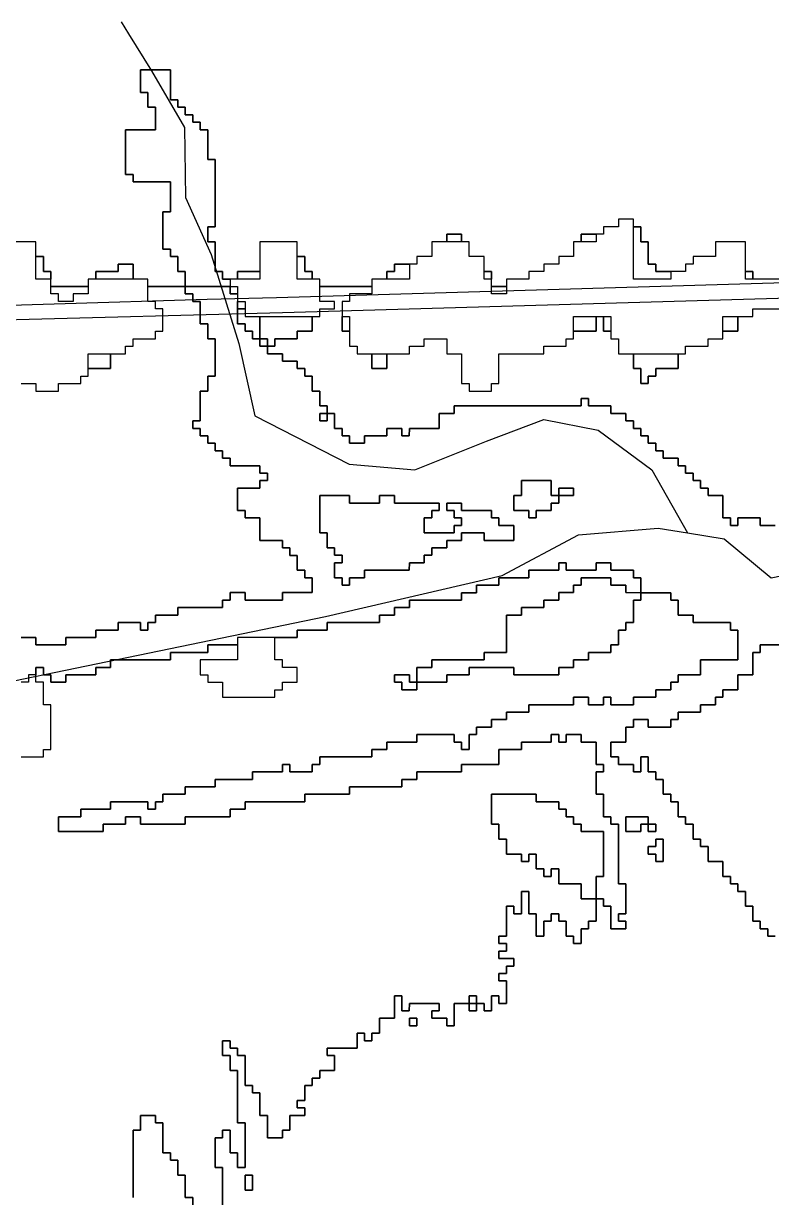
# Model space of a CAD drawing. Header units: metres. Extents: x 553506 to 563855, y 142925 to 150243.
# Drawn here: x 556614.7 to 556815, y 145756 to 146070.4 of the extents above; entities that cross this region are included whole.
import ezdxf

# ---------------------------------------------------------------- set-up
doc = ezdxf.new("R2010")
doc.units = ezdxf.units.M
for name, color, linetype in [('C-FLOOD_ZONE_3', 150, 'Continuous'), ('C-RAILWAYS', 250, 'Continuous'), ('C-WATERWAYS', 5, 'Continuous')]:
    doc.layers.add(name, color=color, linetype=linetype)

msp = doc.modelspace()

# ---------------------------------------------------------------- linework, layer by layer
at = {"layer": 'C-FLOOD_ZONE_3'}
for points in [[(556822, 146002), (556812, 146002), (556810, 146002), (556810, 146004), (556808, 146004), (556808, 146008), (556808, 146012), (556804, 146012), (556800, 146012), (556800, 146008), (556794, 146008), (556794, 146006), (556792, 146006), (556792, 146004), (556788, 146004), (556784, 146004), (556784, 146006), (556782, 146006), (556782, 146012), (556780, 146012), (556780, 146016), (556778, 146016), (556778, 146018), (556774, 146018), (556774, 146016), (556770, 146016), (556770, 146014), (556768, 146014), (556764, 146014), (556764, 146012), (556762, 146012), (556762, 146008), (556758, 146008), (556758, 146006), (556754, 146006), (556754, 146004), (556750, 146004), (556750, 146002), (556748, 146002), (556744, 146002), (556744, 146000), (556740, 146000), (556740, 146002), (556740, 146004), (556738, 146004), (556738, 146008), (556734, 146008), (556734, 146012), (556732, 146012), (556732, 146014), (556728, 146014), (556728, 146012), (556724, 146012), (556724, 146008), (556720, 146008), (556720, 146006), (556718, 146006), (556714, 146006), (556714, 146004), (556712, 146004), (556712, 146002), (556708, 146002), (556708, 146000), (556694, 146000), (556694, 146002), (556692, 146002), (556692, 146004), (556690, 146004), (556690, 146008), (556688, 146008), (556688, 146012), (556684, 146012), (556678, 146012), (556678, 146006), (556678, 146004), (556672, 146004), (556672, 146002), (556670.0006, 146002.0006), (556668.001, 146002.001), (556668.0006, 146004.0006), (556666.001, 146004.001), (556666.001, 146006), (556666.001, 146008), (556666.0006, 146012.0006), (556664.001, 146012.001), (556664.001, 146015.999), (556666.0006, 146015.9994), (556666.001, 146022), (556666.001, 146026), (556666.001, 146032), (556666.0006, 146034.0006), (556664.001, 146034.001), (556664.001, 146036), (556664.0006, 146042.0006), (556662.001, 146042.001), (556662.0006, 146044.0006), (556660.001, 146044.001), (556660.0006, 146046.0006), (556658.001, 146046.001), (556658.0006, 146048.0006), (556656.001, 146048.001), (556656.0006, 146050.0006), (556654.001, 146050.001), (556654.001, 146054), (556654.0006, 146058.0006), (556650, 146058.001), (556648, 146058.001), (556645.9994, 146058.0006), (556645.999, 146056), (556645.999, 146054), (556645.9994, 146051.9994), (556647.999, 146051.999), (556647.999, 146050), (556647.9994, 146047.9994), (556649.999, 146047.999), (556649.999, 146046), (556649.999, 146042.001), (556646, 146042.001), (556644, 146042.001), (556641.9994, 146042.0006), (556641.999, 146040), (556641.999, 146038), (556641.999, 146032), (556641.9994, 146029.9994), (556643.999, 146029.999), (556643.9994, 146027.9994), (556653.999, 146027.999), (556653.999, 146020.001), (556651.9994, 146020.0006), (556651.999, 146018), (556651.999, 146012), (556651.9994, 146009.9994), (556653.999, 146009.999), (556653.9994, 146007.9994), (556655.999, 146007.999), (556655.999, 146006), (556655.9994, 146003.9994), (556657.999, 146003.999), (556657.999, 146002), (556657.999, 146000), (556657.0273, 146000), (556648, 146000), (556648, 146002), (556644, 146002), (556644, 146006), (556640, 146006), (556640, 146004), (556634, 146004), (556634, 146002), (556632, 146002), (556632, 146000), (556622, 146000), (556622, 146002), (556622, 146004), (556620, 146004), (556620, 146008), (556618, 146008), (556618, 146012), (556610, 146012)], [(556614, 145974), (556618, 145974), (556618, 145972), (556620, 145972), (556624, 145972), (556624, 145974), (556630, 145974), (556630, 145976), (556632, 145976), (556632, 145978), (556638, 145978), (556638, 145982), (556642, 145982), (556642, 145984), (556644, 145984), (556644, 145986), (556650, 145986), (556650, 145988), (556652, 145988), (556652, 145994), (556650, 145994), (556650, 145996), (556648, 145996), (556648, 146000), (556652, 146000), (556657.0273, 146000), (556657.999, 146000), (556657.9994, 145997.9994), (556659.999, 145997.999), (556659.9994, 145995.9994), (556661.999, 145995.999), (556661.999, 145992), (556661.9994, 145989.9994), (556663.999, 145989.999), (556663.9994, 145985.9994), (556665.999, 145985.999), (556665.999, 145984), (556665.999, 145982), (556665.999, 145976.001), (556663.9994, 145976.0006), (556663.999, 145974), (556663.999, 145972.001), (556661.9994, 145972.0006), (556661.999, 145968), (556661.999, 145964.001), (556659.9994, 145964.0006), (556659.9994, 145961.9994), (556661.999, 145961.999), (556661.9994, 145959.9994), (556663.999, 145959.999), (556663.9994, 145957.9994), (556665.999, 145957.999), (556665.9994, 145955.9994), (556667.999, 145955.999), (556667.9994, 145953.9994), (556669.999, 145953.999), (556669.9994, 145951.9994), (556672, 145951.999), (556677.999, 145951.999), (556677.9994, 145949.9994), (556679.999, 145949.999), (556679.999, 145948.001), (556677.9994, 145948.0006), (556677.999, 145946.001), (556676, 145946.001), (556674, 145946.001), (556671.9994, 145946.0006), (556671.999, 145944), (556671.9994, 145939.9994), (556673.999, 145939.999), (556673.9994, 145937.9994), (556676, 145937.999), (556677.999, 145937.999), (556677.9994, 145931.9994), (556680, 145931.999), (556683.999, 145931.999), (556683.9994, 145929.9994), (556685.999, 145929.999), (556685.9994, 145927.9994), (556687.999, 145927.999), (556687.999, 145926), (556687.9994, 145923.9994), (556689.999, 145923.999), (556689.9994, 145921.9994), (556691.999, 145921.999), (556691.999, 145918.001), (556683.9994, 145918.0006), (556683.999, 145916.001), (556676, 145916.001), (556674.001, 145916.001), (556674.0006, 145918.0006), (556672, 145918.001), (556669.9994, 145918.0006), (556669.999, 145916.001), (556667.9994, 145916.0006), (556667.999, 145914.001), (556660, 145914.001), (556655.9994, 145914.0006), (556655.999, 145912.001), (556654, 145912.001), (556649.9994, 145912.0006), (556649.999, 145910.001), (556647.9994, 145910.0006), (556647.999, 145908.001), (556646.001, 145908.001), (556646.0006, 145910.0006), (556639.9994, 145910.0006), (556639.999, 145908.001), (556636, 145908.001), (556633.9994, 145908.0006), (556633.999, 145906.001), (556632, 145906.001), (556630, 145906.001), (556628, 145906.001), (556625.9994, 145906.0006), (556625.999, 145904.001), (556624, 145904.001), (556618.001, 145904.001), (556618.0006, 145906.0006), (556613.9994, 145906.0006)], [(556613.9994, 145906.0006), (556618.0006, 145906.0006), (556618.001, 145904.001), (556624, 145904.001), (556625.999, 145904.001), (556625.9994, 145906.0006), (556628, 145906.001), (556630, 145906.001), (556632, 145906.001), (556633.999, 145906.001), (556633.9994, 145908.0006), (556636, 145908.001), (556639.999, 145908.001), (556639.9994, 145910.0006), (556646.0006, 145910.0006), (556646.001, 145908.001), (556647.999, 145908.001), (556647.9994, 145910.0006), (556649.999, 145910.001), (556649.9994, 145912.0006), (556654, 145912.001), (556655.999, 145912.001), (556655.9994, 145914.0006), (556660, 145914.001), (556667.999, 145914.001), (556667.9994, 145916.0006), (556669.999, 145916.001), (556669.9994, 145918.0006), (556672, 145918.001), (556674.0006, 145918.0006), (556674.001, 145916.001), (556676, 145916.001), (556683.999, 145916.001), (556683.9994, 145918.0006), (556691.999, 145918.001), (556691.999, 145921.999), (556689.9994, 145921.9994), (556689.999, 145923.999), (556687.9994, 145923.9994), (556687.999, 145926), (556687.999, 145927.999), (556685.9994, 145927.9994), (556685.999, 145929.999), (556683.9994, 145929.9994), (556683.999, 145931.999), (556680, 145931.999), (556677.9994, 145931.9994), (556677.999, 145937.999), (556676, 145937.999), (556673.9994, 145937.9994), (556673.999, 145939.999), (556671.9994, 145939.9994), (556671.999, 145944), (556671.9994, 145946.0006), (556674, 145946.001), (556676, 145946.001), (556677.999, 145946.001), (556677.9994, 145948.0006), (556679.999, 145948.001), (556679.999, 145949.999), (556677.9994, 145949.9994), (556677.999, 145951.999), (556672, 145951.999), (556669.9994, 145951.9994), (556669.999, 145953.999), (556667.9994, 145953.9994), (556667.999, 145955.999), (556665.9994, 145955.9994), (556665.999, 145957.999), (556663.9994, 145957.9994), (556663.999, 145959.999), (556661.9994, 145959.9994), (556661.999, 145961.999), (556659.9994, 145961.9994), (556659.9994, 145964.0006), (556661.999, 145964.001), (556661.999, 145968), (556661.9994, 145972.0006), (556663.999, 145972.001), (556663.999, 145974), (556663.9994, 145976.0006), (556665.999, 145976.001), (556665.999, 145982), (556665.999, 145984), (556665.999, 145985.999), (556663.9994, 145985.9994), (556663.999, 145989.999), (556661.9994, 145989.9994), (556661.999, 145992), (556661.999, 145995.999), (556659.9994, 145995.9994), (556659.999, 145997.999), (556657.9994, 145997.9994), (556657.999, 146000), (556660, 146000), (556662, 146000), (556666, 146000), (556668, 146000), (556669.9997, 145999.9997), (556670.0003, 145998.0003), (556672, 145997.9995), (556672, 145996), (556672.0005, 145994), (556672.001, 145992), (556672.001, 145990.001), (556674.0006, 145990.0006), (556674.001, 145988.001), (556676.0006, 145988.0006), (556676.001, 145986.001), (556678.0003, 145986.0003), (556678.001, 145984.001), (556680.0003, 145984.0003), (556680.001, 145982.001), (556682, 145982.001), (556684.0006, 145982.0006), (556684.001, 145980.001), (556686, 145980.001), (556688.0006, 145980.0006), (556688.001, 145978.001), (556690.0006, 145978.0006), (556690.001, 145976.001), (556692.0006, 145976.0006), (556692.001, 145974), (556692.001, 145972.001), (556694.0006, 145972.0006), (556694.001, 145968.001), (556696.0006, 145968.0006), (556696, 145966), (556698.0006, 145966.0006), (556698.001, 145962.001), (556700.0006, 145962.0006), (556700.001, 145960.001), (556702.0006, 145960.0006), (556702.001, 145958.001), (556704, 145958.001), (556705.999, 145958.001), (556705.9994, 145960.0006), (556711.999, 145960.001), (556711.9994, 145962.0006), (556716.0006, 145962.0006), (556716.001, 145960.001), (556717.999, 145960.001), (556717.9994, 145962.0006), (556724, 145962.001), (556725.999, 145962.001), (556725.9994, 145966.0006), (556729.999, 145966.001), (556729.9994, 145968.0006), (556738, 145968.001), (556748, 145968.001), (556750, 145968.001), (556756, 145968.001), (556762, 145968.001), (556763.999, 145968.001), (556763.9994, 145970.0006), (556766.0006, 145970.0006), (556766.001, 145968.001), (556768, 145968.001), (556772.0006, 145968.0006), (556772.001, 145966.001), (556774, 145966.001), (556776.0006, 145966.0006), (556776.001, 145964.001), (556778.0006, 145964.0006), (556778.001, 145962.001), (556780.0006, 145962.0006), (556780.001, 145960.001), (556782.0006, 145960.0006), (556782.001, 145958.001), (556784.0006, 145958.0006), (556784.001, 145956.001), (556786.0006, 145956.0006), (556786.001, 145954.001), (556788, 145954.001), (556790.0006, 145954.0006), (556790.001, 145952.001), (556792.0006, 145952.0006), (556792.001, 145950.001), (556794.0006, 145950.0006), (556794.001, 145948.001), (556796.0006, 145948.0006), (556796.001, 145946.001), (556798.0006, 145946.0006), (556798.001, 145944.001), (556800, 145944.001), (556802.0006, 145944.0006), (556802.001, 145940), (556802.001, 145938.001), (556804.0006, 145938.0006), (556804.001, 145936.001), (556805.999, 145936.001), (556805.9994, 145938.0006), (556812.0006, 145938.0006), (556812.001, 145936.001), (556814, 145936.001), (556816, 145936.001)], [(556816, 145936.001), (556814, 145936.001), (556812.001, 145936.001), (556812.0006, 145938.0006), (556805.9994, 145938.0006), (556805.999, 145936.001), (556804.001, 145936.001), (556804.0006, 145938.0006), (556802.001, 145938.001), (556802.001, 145940), (556802.0006, 145944.0006), (556800, 145944.001), (556798.001, 145944.001), (556798.0006, 145946.0006), (556796.001, 145946.001), (556796.0006, 145948.0006), (556794.001, 145948.001), (556794.0006, 145950.0006), (556792.001, 145950.001), (556792.0006, 145952.0006), (556790.001, 145952.001), (556790.0006, 145954.0006), (556788, 145954.001), (556786.001, 145954.001), (556786.0006, 145956.0006), (556784.001, 145956.001), (556784.0006, 145958.0006), (556782.001, 145958.001), (556782.0006, 145960.0006), (556780.001, 145960.001), (556780.0006, 145962.0006), (556778.001, 145962.001), (556778.0006, 145964.0006), (556776.001, 145964.001), (556776.0006, 145966.0006), (556774, 145966.001), (556772.001, 145966.001), (556772.0006, 145968.0006), (556768, 145968.001), (556766.001, 145968.001), (556766.0006, 145970.0006), (556763.9994, 145970.0006), (556763.999, 145968.001), (556762, 145968.001), (556756, 145968.001), (556750, 145968.001), (556748, 145968.001), (556738, 145968.001), (556729.9994, 145968.0006), (556729.999, 145966.001), (556725.9994, 145966.0006), (556725.999, 145962.001), (556724, 145962.001), (556717.9994, 145962.0006), (556717.999, 145960.001), (556716.001, 145960.001), (556716.0006, 145962.0006), (556711.9994, 145962.0006), (556711.999, 145960.001), (556705.9994, 145960.0006), (556705.999, 145958.001), (556704, 145958.001), (556702.001, 145958.001), (556702.0006, 145960.0006), (556700.001, 145960.001), (556700.0006, 145962.0006), (556698.001, 145962.001), (556698.0006, 145966.0006), (556696, 145966), (556696.0006, 145968.0006), (556694.001, 145968.001), (556694.0006, 145972.0006), (556692.001, 145972.001), (556692.001, 145974), (556692.0006, 145976.0006), (556690.001, 145976.001), (556690.0006, 145978.0006), (556688.001, 145978.001), (556688.0006, 145980.0006), (556686, 145980.001), (556684.001, 145980.001), (556684.0006, 145982.0006), (556682, 145982.001), (556680.001, 145982.001), (556680.0005, 145984.0005), (556682, 145984), (556682, 145986), (556688, 145986), (556688, 145988), (556692, 145988), (556692, 145992), (556694, 145992), (556694, 145994), (556698, 145994), (556698, 145996), (556694, 145996), (556694, 146000), (556708, 146000), (556708, 145998), (556702, 145998), (556702, 145996), (556700, 145996), (556700, 145992), (556700, 145988), (556702, 145988), (556702, 145984), (556704, 145984), (556704, 145982), (556708, 145982), (556708, 145978), (556710, 145978), (556712, 145978), (556712, 145982), (556718, 145982), (556718, 145984), (556722, 145984), (556722, 145984), (556722, 145986), (556724, 145986), (556728, 145986), (556728, 145982), (556730, 145982), (556732, 145982), (556732, 145978), (556732, 145974), (556734, 145974), (556734, 145972), (556740, 145972), (556740, 145974), (556742, 145974), (556742, 145976), (556742, 145982), (556752, 145982), (556754, 145982), (556754, 145984), (556760, 145984), (556760, 145986), (556762, 145986), (556762, 145988), (556768, 145988), (556768, 145992), (556770, 145992), (556770, 145988), (556772, 145988), (556772, 145986), (556774, 145986), (556774, 145982), (556778, 145982), (556778, 145978), (556780, 145978), (556780, 145976), (556780, 145974), (556782, 145974), (556782, 145976), (556784, 145976), (556784, 145978), (556790, 145978), (556790, 145982), (556792, 145982), (556792, 145984), (556798, 145984), (556798, 145986), (556802, 145986), (556802, 145988), (556806, 145988), (556806, 145992), (556810, 145992), (556810, 145994), (556818, 145994)], [(556667.9994, 145745.9994), (556667.999, 145763.999), (556665.9994, 145763.9994), (556665.9994, 145772.0006), (556667.999, 145772.001), (556667.9994, 145774.0006), (556670.0006, 145774.0006), (556670.001, 145768.001), (556672.0006, 145768.0006), (556672.001, 145764.001), (556673.999, 145764.001), (556673.999, 145775.999), (556671.9994, 145775.9994), (556671.999, 145789.999), (556669.9994, 145789.9994), (556669.999, 145793.999), (556667.9994, 145793.9994), (556667.9994, 145798.0006), (556670.0006, 145798.0006), (556670.001, 145796.001), (556672.0006, 145796.0006), (556672.001, 145794.001), (556674.0006, 145794.0006), (556674.001, 145786.001), (556676.0006, 145786.0006), (556676.001, 145784.001), (556678.0006, 145784.0006), (556678.001, 145778.001), (556680.0006, 145778.0006), (556680.001, 145772.001), (556683.999, 145772.001), (556683.9994, 145774.0006), (556685.999, 145774.001), (556685.9994, 145778.0006), (556689.999, 145778.001), (556689.999, 145779.999), (556687.9994, 145779.9994), (556687.9994, 145782.0006), (556689.999, 145782.001), (556689.9994, 145786.0006), (556691.999, 145786.001), (556691.9994, 145788.0006), (556693.999, 145788.001), (556693.9994, 145790.0006), (556697.999, 145790.001), (556697.999, 145793.999), (556695.9994, 145793.9994), (556695.9994, 145796.0006), (556703.999, 145796.001), (556703.9994, 145800.0006), (556706.0006, 145800.0006), (556706.001, 145798.001), (556707.999, 145798.001), (556707.9994, 145800.0006), (556709.999, 145800.001), (556709.9994, 145804.0006), (556713.999, 145804.001), (556713.9994, 145810.0006), (556716.0006, 145810.0006), (556716.001, 145806.001), (556717.999, 145806.001), (556717.9994, 145808.0006), (556726.0006, 145808.0006), (556726.0006, 145805.9994), (556724.001, 145805.999), (556724.001, 145804.001), (556728.0006, 145804.0006), (556728.001, 145802.001), (556729.999, 145802.001), (556729.9994, 145808.0006), (556734, 145808), (556734.001, 145806.001), (556735.999, 145806.001), (556736, 145808), (556738.0006, 145808.0006), (556738.001, 145806.001), (556739.999, 145806.001), (556739.9994, 145810.0006), (556742.0006, 145810.0006), (556742.001, 145808.001), (556743.999, 145808.001), (556743.999, 145813.999), (556741.9994, 145813.9994), (556741.9994, 145816.0006), (556743.999, 145816.001), (556743.9994, 145818.0006), (556745.999, 145818.001), (556745.999, 145819.999), (556741.9994, 145819.9994), (556741.9994, 145822.0006), (556743.999, 145822.001), (556743.999, 145823.999), (556741.9994, 145823.9994), (556741.9994, 145826.0006), (556743.999, 145826.001), (556743.9994, 145834.0006), (556746.0006, 145834.0006), (556746.001, 145832.001), (556747.999, 145832.001), (556747.9994, 145838.0006), (556750.0006, 145838.0006), (556750.001, 145832.001), (556752.0006, 145832.0006), (556752.001, 145826.001), (556753.999, 145826.001), (556753.9994, 145830.0006), (556755.999, 145830.001), (556755.9994, 145832.0006), (556758.0006, 145832.0006), (556758.001, 145830.001), (556760.0006, 145830.0006), (556760.001, 145826.001), (556762.0006, 145826.0006), (556762.001, 145824.001), (556763.999, 145824.001), (556763.9994, 145828.0006), (556765.999, 145828.001), (556765.9994, 145830.0006), (556767.999, 145830.001), (556768, 145836), (556770.0006, 145836.0006), (556770.001, 145834.001), (556772.0006, 145834.0006), (556772.001, 145828.001), (556775.999, 145828.001), (556775.999, 145829.999), (556773.9994, 145829.9994), (556773.9994, 145832.0006), (556775.999, 145832.001), (556775.999, 145839.999), (556773.9994, 145839.9994), (556773.999, 145855.999), (556771.9994, 145855.9994), (556771.999, 145857.999), (556769.9994, 145857.9994), (556769.999, 145863.999), (556767.9994, 145863.9994), (556767.9994, 145870.0006), (556769.999, 145870.001), (556769.999, 145871.999), (556767.9994, 145871.9994), (556767.999, 145877.999), (556763.9994, 145877.9994), (556763.999, 145879.999), (556760.001, 145879.999), (556760.0006, 145877.9994), (556757.9994, 145877.9994), (556757.999, 145879.999), (556756.001, 145879.999), (556756.0006, 145877.9994), (556748.001, 145877.999), (556748.0006, 145875.9994), (556742.001, 145875.999), (556742.0006, 145871.9994), (556732.001, 145871.999), (556732.0006, 145869.9994), (556720.001, 145869.999), (556720.0006, 145867.9994), (556716.001, 145867.999), (556716.0006, 145865.9994), (556702.001, 145865.999), (556702.0006, 145863.9994), (556690.001, 145863.999), (556690.0006, 145861.9994), (556674.001, 145861.999), (556674.0006, 145859.9994), (556670.001, 145859.999), (556670.0006, 145857.9994), (556658.001, 145857.999), (556658.0006, 145855.9994), (556645.9994, 145855.9994), (556645.999, 145857.999), (556642.001, 145857.999), (556642.0006, 145855.9994), (556636.001, 145855.999), (556636.0006, 145853.9994), (556623.9994, 145853.9994), (556623.9994, 145858.0006), (556626, 145858.001), (556629.999, 145858.001), (556629.9994, 145860.0006), (556634, 145860.001), (556637.999, 145860.001), (556637.9994, 145862.0006), (556644, 145862.001), (556646, 145862.001), (556648.0006, 145862.0006), (556648.001, 145860.001), (556649.999, 145860.001), (556649.9994, 145862.0006), (556651.999, 145862.001), (556651.9994, 145864.0006), (556654, 145864.001), (556657.999, 145864.001), (556657.9994, 145866.0006), (556660, 145866.001), (556665.999, 145866.001), (556665.9994, 145868.0006), (556668, 145868.001), (556674, 145868.001), (556675.999, 145868.001), (556675.9994, 145870.0006), (556678, 145870.001), (556683.999, 145870.001), (556683.9994, 145872.0006), (556686.0006, 145872.0006), (556686.001, 145870.001), (556691.999, 145870.001), (556691.9994, 145872.0006), (556693.999, 145872.001), (556693.9994, 145874.0006), (556698, 145874.001), (556707.999, 145874.001), (556707.9994, 145876.0006), (556710, 145876.001), (556711.999, 145876.001), (556711.9994, 145878.0006), (556714, 145878.001), (556716, 145878.001), (556718, 145878.001), (556719.999, 145878.001), (556719.9994, 145880.0006), (556724, 145880.001), (556730.0006, 145880.0006), (556730.001, 145878.001), (556732.0006, 145878.0006), (556732.001, 145876.001), (556733.999, 145876.001), (556733.9994, 145880.0006), (556735.999, 145880.001), (556735.9994, 145882.0006), (556739.999, 145882.001), (556739.9994, 145884.0006), (556742, 145884.001), (556743.999, 145884.001), (556743.9994, 145886.0006), (556746, 145886.001), (556749.999, 145886.001), (556749.9994, 145888.0006), (556756, 145888.001), (556761.999, 145888.001), (556761.9994, 145890.0006), (556766.0006, 145890.0006), (556766.001, 145888.001), (556769.999, 145888.001), (556769.9994, 145890.0006), (556772.0006, 145890.0006), (556772.001, 145888.001), (556774, 145888.001), (556777.999, 145888.001), (556777.9994, 145890.0006), (556783.999, 145890.001), (556783.9994, 145892.0006), (556786, 145892.001), (556787.999, 145892.001), (556787.9994, 145894.0006), (556789.999, 145894.001), (556789.9994, 145896.0006), (556795.999, 145896.001), (556795.9994, 145900.0006), (556802, 145900.001), (556804, 145900.001), (556805.999, 145900.001), (556805.999, 145902), (556805.999, 145904), (556805.999, 145906), (556805.999, 145907.999), (556803.9994, 145907.9994), (556803.999, 145909.999), (556802, 145909.999), (556800, 145909.999), (556798, 145909.999), (556793.9994, 145909.9994), (556793.999, 145911.999), (556789.9994, 145911.9994), (556789.999, 145915.999), (556787.9994, 145915.9994), (556787.999, 145917.999), (556786, 145917.999), (556780, 145918), (556779.999, 145921.999), (556777.9994, 145921.9994), (556777.999, 145923.999), (556771.9994, 145923.9994), (556771.999, 145925.999), (556770, 145925.999), (556768.001, 145925.999), (556768.0006, 145923.9994), (556759.9994, 145923.9994), (556759.999, 145925.999), (556758.001, 145925.999), (556758.0006, 145923.9994), (556756, 145923.999), (556754, 145923.999), (556752, 145923.999), (556750.001, 145923.999), (556750.0006, 145921.9994), (556748, 145921.999), (556746, 145921.999), (556742.001, 145921.999), (556742.0006, 145919.9994), (556738, 145919.999), (556736.001, 145919.999), (556736.0006, 145917.9994), (556734, 145917.999), (556732.001, 145917.999), (556732.0006, 145915.9994), (556730, 145915.999), (556726, 145915.999), (556724, 145915.999), (556722, 145915.999), (556720, 145915.999), (556718.001, 145915.999), (556718.0006, 145913.9994), (556716, 145913.999), (556714.001, 145913.999), (556714.0006, 145911.9994), (556712, 145911.999), (556710.001, 145911.999), (556710.0006, 145909.9994), (556708, 145909.999), (556700, 145909.999), (556696.001, 145909.999), (556696.0006, 145907.9994), (556692, 145907.999), (556690, 145907.999), (556688.001, 145907.999), (556688.0006, 145905.9994), (556684, 145905.999), (556682, 145905.999), (556672.0005, 145905.999), (556672, 145903.999), (556666, 145903.999), (556664.001, 145903.999), (556664.0006, 145901.9994), (556662, 145901.999), (556658, 145901.999), (556656, 145901.999), (556654.001, 145901.999), (556654.0006, 145899.9994), (556648, 145899.999), (556646, 145899.999), (556644, 145899.999), (556640, 145899.999), (556638.001, 145899.999), (556638.0006, 145897.9994), (556636, 145897.999), (556634.001, 145897.999), (556634.0006, 145895.9994), (556632, 145895.999), (556630, 145895.999), (556628, 145895.999), (556626.001, 145895.999), (556626.0006, 145893.9994), (556624, 145893.999), (556621.9994, 145893.9994), (556621.999, 145895.999), (556619.9994, 145895.9994), (556619.999, 145897.999), (556618.001, 145897.999), (556618.0004, 145896), (556616.001, 145896), (556616.0006, 145893.9994), (556613.9994, 145893.9994)], [(556614, 145874), (556620, 145874), (556620, 145876), (556622, 145876), (556622, 145878), (556622, 145886), (556622, 145888), (556620, 145888), (556620, 145894), (556618.001, 145894), (556618.001, 145897.999), (556619.999, 145897.999), (556619.9994, 145895.9994), (556621.999, 145895.999), (556621.9994, 145893.9994), (556624, 145893.999), (556626.0006, 145893.9994), (556626.001, 145895.999), (556628, 145895.999), (556630, 145895.999), (556632, 145895.999), (556634.0006, 145895.9994), (556634.001, 145897.999), (556636, 145897.999), (556638.0006, 145897.9994), (556638.001, 145899.999), (556640, 145899.999), (556644, 145899.999), (556646, 145899.999), (556648, 145899.999), (556654.0006, 145899.9994), (556654.001, 145901.999), (556656, 145901.999), (556658, 145901.999), (556662, 145901.999), (556664.0006, 145901.9994), (556664.001, 145903.999), (556666, 145903.999), (556672, 145903.999), (556672, 145900), (556662, 145900), (556662, 145896), (556664, 145896), (556664, 145894), (556668, 145894), (556668, 145890), (556682, 145890), (556682, 145892), (556684, 145892), (556684, 145894), (556688, 145894), (556688, 145898), (556684, 145898), (556684, 145900), (556682, 145900), (556682, 145904), (556682, 145905.999), (556684, 145905.999), (556688.0006, 145905.9994), (556688.001, 145907.999), (556690, 145907.999), (556692, 145907.999), (556696.0006, 145907.9994), (556696.001, 145909.999), (556700, 145909.999), (556708, 145909.999), (556710.0006, 145909.9994), (556710.001, 145911.999), (556712, 145911.999), (556714.0006, 145911.9994), (556714.001, 145913.999), (556716, 145913.999), (556718.0006, 145913.9994), (556718.001, 145915.999), (556720, 145915.999), (556722, 145915.999), (556724, 145915.999), (556726, 145915.999), (556730, 145915.999), (556732.0006, 145915.9994), (556732.001, 145917.999), (556734, 145917.999), (556736.0006, 145917.9994), (556736.001, 145919.999), (556738, 145919.999), (556742.0006, 145919.9994), (556742.001, 145921.999), (556746, 145921.999), (556748, 145921.999), (556750.0006, 145921.9994), (556750.001, 145923.999), (556752, 145923.999), (556754, 145923.999), (556756, 145923.999), (556758.0006, 145923.9994), (556758.001, 145925.999), (556759.999, 145925.999), (556759.9994, 145923.9994), (556768.0006, 145923.9994), (556768.001, 145925.999), (556770, 145925.999), (556771.999, 145925.999), (556771.9994, 145923.9994), (556777.999, 145923.999), (556777.9994, 145921.9994), (556779.999, 145921.999), (556780, 145918), (556786, 145917.999), (556787.999, 145917.999), (556787.9994, 145915.9994), (556789.999, 145915.999), (556789.9994, 145911.9994), (556793.999, 145911.999), (556793.9994, 145909.9994), (556798, 145909.999), (556800, 145909.999), (556802, 145909.999), (556803.999, 145909.999), (556803.9994, 145907.9994), (556805.999, 145907.999), (556805.999, 145906), (556805.999, 145904), (556805.999, 145902), (556805.999, 145900.001), (556804, 145900.001), (556802, 145900.001), (556795.9994, 145900.0006), (556795.999, 145896.001), (556789.9994, 145896.0006), (556789.999, 145894.001), (556787.9994, 145894.0006), (556787.999, 145892.001), (556786, 145892.001), (556783.9994, 145892.0006), (556783.999, 145890.001), (556777.9994, 145890.0006), (556777.999, 145888.001), (556774, 145888.001), (556772.001, 145888.001), (556772.0006, 145890.0006), (556769.9994, 145890.0006), (556769.999, 145888.001), (556766.001, 145888.001), (556766.0006, 145890.0006), (556761.9994, 145890.0006), (556761.999, 145888.001), (556756, 145888.001), (556749.9994, 145888.0006), (556749.999, 145886.001), (556746, 145886.001), (556743.9994, 145886.0006), (556743.999, 145884.001), (556742, 145884.001), (556739.9994, 145884.0006), (556739.999, 145882.001), (556735.9994, 145882.0006), (556735.999, 145880.001), (556733.9994, 145880.0006), (556733.999, 145876.001), (556732.001, 145876.001), (556732.0006, 145878.0006), (556730.001, 145878.001), (556730.0006, 145880.0006), (556724, 145880.001), (556719.9994, 145880.0006), (556719.999, 145878.001), (556718, 145878.001), (556716, 145878.001), (556714, 145878.001), (556711.9994, 145878.0006), (556711.999, 145876.001), (556710, 145876.001), (556707.9994, 145876.0006), (556707.999, 145874.001), (556698, 145874.001), (556693.9994, 145874.0006), (556693.999, 145872.001), (556691.9994, 145872.0006), (556691.999, 145870.001), (556686.001, 145870.001), (556686.0006, 145872.0006), (556683.9994, 145872.0006), (556683.999, 145870.001), (556678, 145870.001), (556675.9994, 145870.0006), (556675.999, 145868.001), (556674, 145868.001), (556668, 145868.001), (556665.9994, 145868.0006), (556665.999, 145866.001), (556660, 145866.001), (556657.9994, 145866.0006), (556657.999, 145864.001), (556654, 145864.001), (556651.9994, 145864.0006), (556651.999, 145862.001), (556649.9994, 145862.0006), (556649.999, 145860.001), (556648.001, 145860.001), (556648.0006, 145862.0006), (556646, 145862.001), (556644, 145862.001), (556637.9994, 145862.0006), (556637.999, 145860.001), (556634, 145860.001), (556629.9994, 145860.0006), (556629.999, 145858.001), (556626, 145858.001), (556623.9994, 145858.0006), (556623.9994, 145853.9994), (556636.0006, 145853.9994), (556636.001, 145855.999), (556642.0006, 145855.9994), (556642.001, 145857.999), (556645.999, 145857.999), (556645.9994, 145855.9994), (556658.0006, 145855.9994), (556658.001, 145857.999), (556670.0006, 145857.9994), (556670.001, 145859.999), (556674.0006, 145859.9994), (556674.001, 145861.999), (556690.0006, 145861.9994), (556690.001, 145863.999), (556702.0006, 145863.9994), (556702.001, 145865.999), (556716.0006, 145865.9994), (556716.001, 145867.999), (556720.0006, 145867.9994), (556720.001, 145869.999), (556732.0006, 145869.9994), (556732.001, 145871.999), (556742.0006, 145871.9994), (556742.001, 145875.999), (556748.0006, 145875.9994), (556748.001, 145877.999), (556756.0006, 145877.9994), (556756.001, 145879.999), (556757.999, 145879.999), (556757.9994, 145877.9994), (556760.0006, 145877.9994), (556760.001, 145879.999), (556763.999, 145879.999), (556763.9994, 145877.9994), (556767.999, 145877.999), (556767.9994, 145871.9994), (556769.999, 145871.999), (556769.999, 145870.001), (556767.9994, 145870.0006), (556767.9994, 145863.9994), (556769.999, 145863.999), (556769.9994, 145857.9994), (556771.999, 145857.999), (556771.9994, 145855.9994), (556773.999, 145855.999), (556773.9994, 145839.9994), (556775.999, 145839.999), (556775.999, 145832.001), (556773.9994, 145832.0006), (556773.9994, 145829.9994), (556775.999, 145829.999), (556775.999, 145828.001), (556772.001, 145828.001), (556772.0006, 145834.0006), (556770.001, 145834.001), (556770.0006, 145836.0006), (556768, 145836), (556767.999, 145830.001), (556765.9994, 145830.0006), (556765.999, 145828.001), (556763.9994, 145828.0006), (556763.999, 145824.001), (556762.001, 145824.001), (556762.0006, 145826.0006), (556760.001, 145826.001), (556760.0006, 145830.0006), (556758.001, 145830.001), (556758.0006, 145832.0006), (556755.9994, 145832.0006), (556755.999, 145830.001), (556753.9994, 145830.0006), (556753.999, 145826.001), (556752.001, 145826.001), (556752.0006, 145832.0006), (556750.001, 145832.001), (556750.0006, 145838.0006), (556747.9994, 145838.0006), (556747.999, 145832.001), (556746.001, 145832.001), (556746.0006, 145834.0006), (556743.9994, 145834.0006), (556743.999, 145826.001), (556741.9994, 145826.0006), (556741.9994, 145823.9994), (556743.999, 145823.999), (556743.999, 145822.001), (556741.9994, 145822.0006), (556741.9994, 145819.9994), (556745.999, 145819.999), (556745.999, 145818.001), (556743.9994, 145818.0006), (556743.999, 145816.001), (556741.9994, 145816.0006), (556741.9994, 145813.9994), (556743.999, 145813.999), (556743.999, 145808.001), (556742.001, 145808.001), (556742.0006, 145810.0006), (556739.9994, 145810.0006), (556739.999, 145806.001), (556738.001, 145806.001), (556738.0006, 145808.0006), (556736, 145808), (556736.0006, 145810.0006), (556733.9994, 145810.0006), (556734, 145808), (556729.9994, 145808.0006), (556729.999, 145802.001), (556728.001, 145802.001), (556728.0006, 145804.0006), (556724.001, 145804.001), (556724.001, 145805.999), (556726.0006, 145805.9994), (556726.0006, 145808.0006), (556717.9994, 145808.0006), (556717.999, 145806.001), (556716.001, 145806.001), (556716.0006, 145810.0006), (556713.9994, 145810.0006), (556713.999, 145804.001), (556709.9994, 145804.0006), (556709.999, 145800.001), (556707.9994, 145800.0006), (556707.999, 145798.001), (556706.001, 145798.001), (556706.0006, 145800.0006), (556703.9994, 145800.0006), (556703.999, 145796.001), (556695.9994, 145796.0006), (556695.9994, 145793.9994), (556697.999, 145793.999), (556697.999, 145790.001), (556693.9994, 145790.0006), (556693.999, 145788.001), (556691.9994, 145788.0006), (556691.999, 145786.001), (556689.9994, 145786.0006), (556689.999, 145782.001), (556687.9994, 145782.0006), (556687.9994, 145779.9994), (556689.999, 145779.999), (556689.999, 145778.001), (556685.9994, 145778.0006), (556685.999, 145774.001), (556683.9994, 145774.0006), (556683.999, 145772.001), (556680.001, 145772.001), (556680.0006, 145778.0006), (556678.001, 145778.001), (556678.0006, 145784.0006), (556676.001, 145784.001), (556676.0006, 145786.0006), (556674.001, 145786.001), (556674.0006, 145794.0006), (556672.001, 145794.001), (556672.0006, 145796.0006), (556670.001, 145796.001), (556670.0006, 145798.0006), (556667.9994, 145798.0006), (556667.9994, 145793.9994), (556669.999, 145793.999), (556669.9994, 145789.9994), (556671.999, 145789.999), (556671.9994, 145775.9994), (556673.999, 145775.999), (556673.999, 145764.001), (556672.001, 145764.001), (556672.0006, 145768.0006), (556670.001, 145768.001), (556670.0006, 145774.0006), (556667.9994, 145774.0006), (556667.999, 145772.001), (556665.9994, 145772.0006), (556665.9994, 145763.9994), (556667.999, 145763.999), (556667.9994, 145745.9994)], [(556816.0006, 145826.0006), (556814.001, 145826.001), (556814.0006, 145828.0006), (556812.001, 145828.001), (556812.0006, 145830.0006), (556810.001, 145830.001), (556810.0006, 145834.0006), (556808.001, 145834.001), (556808.0006, 145838.0006), (556806.001, 145838.001), (556806.0006, 145840.0006), (556804.001, 145840.001), (556804.0006, 145842.0006), (556802.001, 145842.001), (556802.0006, 145846.0006), (556798.001, 145846.001), (556798.0006, 145850.0006), (556796.001, 145850.001), (556796.0006, 145852.0006), (556794.001, 145852.001), (556794.0006, 145856.0006), (556792.001, 145856.001), (556792.0006, 145858.0006), (556790.001, 145858.001), (556790.0006, 145862.0006), (556788.001, 145862.001), (556788.0006, 145864.0006), (556786.001, 145864.001), (556786.0006, 145868.0006), (556784.001, 145868.001), (556784.0006, 145870.0006), (556782.001, 145870.001), (556782.0006, 145874.0006), (556779.9994, 145874.0006), (556779.999, 145870.001), (556778.001, 145870.001), (556778.0006, 145872.0006), (556774.001, 145872.001), (556774.0006, 145874.0006), (556772.001, 145874.001), (556772.001, 145877.999), (556776.0006, 145877.9994), (556776.001, 145881.999), (556778.0006, 145881.9994), (556778.001, 145883.999), (556780, 145883.999), (556781.999, 145883.999), (556781.9994, 145881.9994), (556788.0006, 145881.9994), (556788.001, 145883.999), (556790.0006, 145883.9994), (556790.001, 145885.999), (556794, 145885.999), (556796.0006, 145885.9994), (556796.001, 145887.999), (556798, 145887.999), (556800.0006, 145887.9994), (556800.001, 145889.999), (556802.0006, 145889.9994), (556802.001, 145891.999), (556806.0006, 145891.9994), (556806.001, 145895.999), (556810.0006, 145895.9994), (556810.001, 145901.999), (556812.0006, 145901.9994), (556812.001, 145903.999), (556814, 145903.999), (556824.0006, 145903.9994)], [(556824.0006, 145903.9994), (556814, 145903.999), (556812.001, 145903.999), (556812.0006, 145901.9994), (556810.001, 145901.999), (556810.0006, 145895.9994), (556810.0006, 145895.9994), (556806.001, 145895.999), (556806.0006, 145891.9994), (556802.001, 145891.999), (556802.0006, 145889.9994), (556800.001, 145889.999), (556800.0006, 145887.9994), (556798, 145887.999), (556796.001, 145887.999), (556796.0006, 145885.9994), (556794, 145885.999), (556790.001, 145885.999), (556790.0006, 145883.9994), (556788.001, 145883.999), (556788.0006, 145881.9994), (556781.9994, 145881.9994), (556781.999, 145883.999), (556780, 145883.999), (556778.001, 145883.999), (556778.0006, 145881.9994), (556776.001, 145881.999), (556776.0006, 145877.9994), (556772.001, 145877.999), (556772.001, 145874.001), (556774.0006, 145874.0006), (556774.001, 145872.001), (556778.0006, 145872.0006), (556778.001, 145870.001), (556779.999, 145870.001), (556779.9994, 145874.0006), (556782.0006, 145874.0006), (556782.001, 145870.001), (556784.0006, 145870.0006), (556784.001, 145868.001), (556786.0006, 145868.0006), (556786.001, 145864.001), (556788.0006, 145864.0006), (556788.001, 145862.001), (556790.0006, 145862.0006), (556790.001, 145858.001), (556792.0006, 145858.0006), (556792.001, 145856.001), (556794.0006, 145856.0006), (556794.001, 145852.001), (556796.0006, 145852.0006), (556796.001, 145850.001), (556798.0006, 145850.0006), (556798.001, 145846.001), (556802.0006, 145846.0006), (556802.001, 145842.001), (556804.0006, 145842.0006), (556804.001, 145840.001), (556806.0006, 145840.0006), (556806.001, 145838.001), (556808.0006, 145838.0006), (556808.001, 145834.001), (556810.0006, 145834.0006), (556810.001, 145830.001), (556812.0006, 145830.0006), (556812.001, 145828.001), (556814.0006, 145828.0006), (556814.001, 145826.001), (556816.0006, 145826.0006)], [(556660.001, 145750.001), (556660.0006, 145756.0006), (556658.001, 145756.001), (556658.0006, 145762.0006), (556656.001, 145762.001), (556656.0006, 145766.0006), (556654.001, 145766.001), (556654.0006, 145768.0006), (556652.001, 145768.001), (556652.0006, 145776.0006), (556650.001, 145776.001), (556650.0006, 145778.0006), (556645.9994, 145778.0006), (556645.999, 145774.001), (556643.9994, 145774.0006), (556643.9994, 145755.9994)], [(556643.9994, 145755.9994), (556643.9994, 145774.0006), (556645.999, 145774.001), (556645.9994, 145778.0006), (556650.0006, 145778.0006), (556650.001, 145776.001), (556652.0006, 145776.0006), (556652.001, 145768.001), (556654.0006, 145768.0006), (556654.001, 145766.001), (556656.0006, 145766.0006), (556656.001, 145762.001), (556658.0006, 145762.0006), (556658.001, 145756.001), (556660.0006, 145756.0006), (556660.001, 145750.001)]]:
    msp.add_lwpolyline(points, dxfattribs=at)
for points in [[(556666, 146000), (556662, 146000), (556660, 146000), (556657.999, 146000), (556657.999, 146002), (556657.999, 146003.999), (556655.9994, 146003.9994), (556655.999, 146006), (556655.999, 146007.999), (556653.9994, 146007.9994), (556653.999, 146009.999), (556651.9994, 146009.9994), (556651.999, 146012), (556651.999, 146018), (556651.9994, 146020.0006), (556653.999, 146020.001), (556653.999, 146027.999), (556643.9994, 146027.9994), (556643.999, 146029.999), (556641.9994, 146029.9994), (556641.999, 146032), (556641.999, 146038), (556641.999, 146040), (556641.9994, 146042.0006), (556644, 146042.001), (556646, 146042.001), (556649.999, 146042.001), (556649.999, 146046), (556649.999, 146047.999), (556647.9994, 146047.9994), (556647.999, 146050), (556647.999, 146051.999), (556645.9994, 146051.9994), (556645.999, 146054), (556645.999, 146056), (556645.9994, 146058.0006), (556648, 146058.001), (556650, 146058.001), (556654.0006, 146058.0006), (556654.001, 146054), (556654.001, 146050.001), (556656.0006, 146050.0006), (556656.001, 146048.001), (556658.0006, 146048.0006), (556658.001, 146046.001), (556660.0006, 146046.0006), (556660.001, 146044.001), (556662.0006, 146044.0006), (556662.001, 146042.001), (556664.0006, 146042.0006), (556664.001, 146036), (556664.001, 146034.001), (556666.0006, 146034.0006), (556666.001, 146032), (556666.001, 146026), (556666.001, 146022), (556666.0006, 146015.9994), (556664.001, 146015.999), (556664.001, 146012.001), (556666.0006, 146012.0006), (556666.001, 146008), (556666.001, 146006), (556666.001, 146004.001), (556668.0006, 146004.0006), (556668.001, 146002.001), (556670.0006, 146002.0006), (556669.9997, 146000.0003), (556668, 146000), (556666, 146000)], [(556728, 146012), (556728, 146014), (556732, 146014), (556732, 146012), (556728, 146012)], [(556764, 146014), (556768, 146014), (556768, 146012), (556764, 146012), (556764, 146014)], [(556780, 146016), (556780, 146012), (556782, 146012), (556782, 146006), (556784, 146006), (556784, 146004), (556788, 146004), (556788, 146002), (556778, 146002), (556778, 146016), (556780, 146016)], [(556622, 146002), (556618, 146002), (556618, 146008), (556620, 146008), (556620, 146004), (556622, 146004), (556622, 146002)], [(556688, 146002), (556688, 146008), (556690, 146008), (556690, 146004), (556692, 146004), (556692, 146002), (556688, 146002)], [(556644, 146002), (556634, 146002), (556634, 146004), (556640, 146004), (556640, 146006), (556644, 146006), (556644, 146002)], [(556718, 146002), (556712, 146002), (556712, 146004), (556714, 146004), (556714, 146006), (556718, 146006), (556718, 146002)], [(556678, 146002), (556672, 146002), (556672, 146004), (556678, 146004), (556678, 146002)], [(556740, 146002), (556738, 146002), (556738, 146004), (556740, 146004), (556740, 146002)], [(556810, 146002), (556808, 146002), (556808, 146004), (556810, 146004), (556810, 146002)], [(556628, 145998), (556628, 145996), (556624, 145996), (556624, 145998), (556622, 145998), (556622, 146000), (556632, 146000), (556632, 145998), (556628, 145998)], [(556670.0003, 145999.9997), (556672, 146000), (556672, 145998.0005), (556670.0003, 145998.0003), (556670.0003, 145999.9997)], [(556740, 146000), (556744, 146000), (556744, 145998), (556740, 145998), (556740, 146000)], [(556674, 145994), (556672.001, 145994), (556672.001, 145996), (556674, 145996), (556674, 145994)], [(556672.001, 145992), (556672.001, 145994), (556674, 145994), (556674, 145992), (556678, 145992), (556678.0005, 145986.0005), (556676.001, 145986.001), (556676.0006, 145988.0006), (556674.001, 145988.001), (556674.0006, 145990.0006), (556672.001, 145990.001), (556672.001, 145992)], [(556678.0006, 145986.0006), (556678, 145992), (556692, 145992), (556692, 145988), (556688, 145988), (556688, 145986), (556682, 145986), (556682, 145984), (556680.0006, 145984.0006), (556680, 145986), (556678.0006, 145986.0006)], [(556700, 145992), (556702, 145992), (556702, 145988), (556700, 145988), (556700, 145992)], [(556762, 145988), (556762, 145992), (556768, 145992), (556768, 145988), (556762, 145988)], [(556772, 145992), (556772, 145988), (556770, 145988), (556770, 145992), (556772, 145992)], [(556802, 145992), (556806, 145992), (556806, 145988), (556802, 145988), (556802, 145992)], [(556680.0005, 145984.0005), (556678.001, 145984.001), (556678.0005, 145986.0005), (556680, 145986), (556680.0005, 145984.0005)], [(556632, 145982), (556638, 145982), (556638, 145978), (556632, 145978), (556632, 145982)], [(556708, 145982), (556712, 145982), (556712, 145978), (556710, 145978), (556708, 145978), (556708, 145982)], [(556790, 145982), (556790, 145978), (556784, 145978), (556784, 145976), (556782, 145976), (556782, 145974), (556780, 145974), (556780, 145976), (556780, 145978), (556778, 145978), (556778, 145982), (556790, 145982)], [(556695.999, 145964.001), (556694.001, 145964.001), (556694.001, 145965.999), (556696, 145966), (556695.999, 145964.001)], [(556694.001, 145965.999), (556694.001, 145964.001), (556695.999, 145964.001), (556696, 145966), (556694.001, 145965.999)], [(556751.9994, 145940.0006), (556751.999, 145938.001), (556750.001, 145938.001), (556750.0006, 145940.0006), (556746.001, 145940.001), (556746.001, 145943.999), (556748.0006, 145943.9994), (556748.001, 145947.999), (556755.999, 145947.999), (556755.9994, 145943.9994), (556758, 145944), (556757.999, 145942.001), (556755.9994, 145942.0006), (556755.999, 145940.001), (556751.9994, 145940.0006)], [(556755.9994, 145943.9994), (556755.999, 145947.999), (556748.001, 145947.999), (556748.0006, 145943.9994), (556746.001, 145943.999), (556746.001, 145940.001), (556750.0006, 145940.0006), (556750.001, 145938.001), (556751.999, 145938.001), (556751.9994, 145940.0006), (556755.999, 145940.001), (556755.9994, 145942.0006), (556757.999, 145942.001), (556758, 145944), (556755.9994, 145943.9994)], [(556758.001, 145945.999), (556761.999, 145945.999), (556761.999, 145944.001), (556758, 145944), (556758.001, 145945.999)], [(556758, 145944), (556761.999, 145944.001), (556761.999, 145945.999), (556758.001, 145945.999), (556758, 145944)], [(556721.9994, 145928.0006), (556721.999, 145926.001), (556720, 145926.001), (556717.9994, 145926.0006), (556717.999, 145924.001), (556716, 145924.001), (556705.9994, 145924.0006), (556705.999, 145922.001), (556704, 145922.001), (556701.9994, 145922.0006), (556701.999, 145920.001), (556700.001, 145920.001), (556700.0006, 145922.0006), (556698.001, 145922.001), (556698.001, 145925.999), (556700.0006, 145925.9994), (556700.0006, 145928.0006), (556698.001, 145928.001), (556698.0006, 145930.0006), (556696.001, 145930.001), (556696.0006, 145934.0006), (556694.001, 145934.001), (556694.001, 145943.999), (556700, 145943.999), (556701.999, 145943.999), (556701.9994, 145941.9994), (556710.0006, 145941.9994), (556710.001, 145943.999), (556712, 145943.999), (556713.999, 145943.999), (556713.9994, 145941.9994), (556722, 145941.999), (556725.999, 145941.999), (556725.999, 145940.001), (556723.9994, 145940.0006), (556723.999, 145938.001), (556721.9994, 145938.0006), (556721.9994, 145933.9994), (556730.0006, 145933.9994), (556730.001, 145935.999), (556732.0006, 145935.9994), (556732.0006, 145938.0006), (556730.001, 145938.001), (556730.0006, 145940.0006), (556728.001, 145940.001), (556728.001, 145941.999), (556731.999, 145941.999), (556731.9994, 145939.9994), (556739.999, 145939.999), (556739.9994, 145937.9994), (556741.999, 145937.999), (556741.9994, 145935.9994), (556745.999, 145935.999), (556745.999, 145932.001), (556744, 145932.001), (556742, 145932.001), (556738.001, 145932.001), (556738.0006, 145934.0006), (556731.9994, 145934.0006), (556731.999, 145932.001), (556727.9994, 145932.0006), (556727.999, 145930.001), (556726, 145930.001), (556723.9994, 145930.0006), (556723.999, 145928.001), (556721.9994, 145928.0006)], [(556723.9994, 145930.0006), (556726, 145930.001), (556727.999, 145930.001), (556727.9994, 145932.0006), (556731.999, 145932.001), (556731.9994, 145934.0006), (556738.0006, 145934.0006), (556738.001, 145932.001), (556742, 145932.001), (556744, 145932.001), (556745.999, 145932.001), (556745.999, 145935.999), (556741.9994, 145935.9994), (556741.999, 145937.999), (556739.9994, 145937.9994), (556739.999, 145939.999), (556731.9994, 145939.9994), (556731.999, 145941.999), (556728.001, 145941.999), (556728.001, 145940.001), (556730.0006, 145940.0006), (556730.001, 145938.001), (556732.0006, 145938.0006), (556732.0006, 145935.9994), (556730.001, 145935.999), (556730.0006, 145933.9994), (556721.9994, 145933.9994), (556721.9994, 145938.0006), (556723.999, 145938.001), (556723.9994, 145940.0006), (556725.999, 145940.001), (556725.999, 145941.999), (556722, 145941.999), (556713.9994, 145941.9994), (556713.999, 145943.999), (556712, 145943.999), (556710.001, 145943.999), (556710.0006, 145941.9994), (556701.9994, 145941.9994), (556701.999, 145943.999), (556700, 145943.999), (556694.001, 145943.999), (556694.001, 145934.001), (556696.0006, 145934.0006), (556696.001, 145930.001), (556698.0006, 145930.0006), (556698.001, 145928.001), (556700.0006, 145928.0006), (556700.0006, 145925.9994), (556698.001, 145925.999), (556698.001, 145922.001), (556700.0006, 145922.0006), (556700.001, 145920.001), (556701.999, 145920.001), (556701.9994, 145922.0006), (556704, 145922.001), (556705.999, 145922.001), (556705.9994, 145924.0006), (556716, 145924.001), (556717.999, 145924.001), (556717.9994, 145926.0006), (556720, 145926.001), (556721.999, 145926.001), (556721.9994, 145928.0006), (556723.999, 145928.001), (556723.9994, 145930.0006)], [(556776.001, 145918.001), (556776.0006, 145920.0006), (556772.001, 145920.001), (556772.0006, 145922.0006), (556763.9994, 145922.0006), (556763.999, 145920.001), (556761.9994, 145920.0006), (556761.999, 145918.001), (556757.9994, 145918.0006), (556757.999, 145916.001), (556753.9994, 145916.0006), (556753.999, 145914.001), (556747.9994, 145914.0006), (556747.999, 145912.001), (556746, 145912.001), (556743.9994, 145912.0006), (556743.999, 145908), (556743.999, 145906), (556743.999, 145904), (556743.999, 145902.001), (556742, 145902.001), (556740, 145902.001), (556737.9994, 145902.0006), (556737.999, 145900.001), (556736, 145900.001), (556734, 145900.001), (556723.9994, 145900.0006), (556723.999, 145898.001), (556722, 145898.001), (556719.9994, 145898.0006), (556720, 145894), (556724, 145893.999), (556728.0006, 145893.9994), (556728.001, 145895.999), (556734.0006, 145895.9994), (556734.001, 145897.999), (556736, 145897.999), (556742, 145897.999), (556745.999, 145897.999), (556745.9994, 145895.9994), (556758.0006, 145895.9994), (556758.001, 145897.999), (556762.0006, 145897.9994), (556762.001, 145899.999), (556766.0006, 145899.9994), (556766.001, 145901.999), (556772.0006, 145901.9994), (556772.001, 145903.999), (556774.0006, 145903.9994), (556774.001, 145907.999), (556776.0006, 145907.9994), (556776.001, 145909.999), (556778.0006, 145909.9994), (556778.001, 145915.999), (556780.0006, 145915.9994), (556780, 145918), (556776.001, 145918.001)], [(556719.9994, 145898.0006), (556722, 145898.001), (556723.999, 145898.001), (556723.9994, 145900.0006), (556734, 145900.001), (556736, 145900.001), (556737.999, 145900.001), (556737.9994, 145902.0006), (556740, 145902.001), (556742, 145902.001), (556743.999, 145902.001), (556743.999, 145904), (556743.999, 145906), (556743.999, 145908), (556743.9994, 145912.0006), (556746, 145912.001), (556747.999, 145912.001), (556747.9994, 145914.0006), (556753.999, 145914.001), (556753.9994, 145916.0006), (556757.999, 145916.001), (556757.9994, 145918.0006), (556761.999, 145918.001), (556761.9994, 145920.0006), (556763.999, 145920.001), (556763.9994, 145922.0006), (556772.0006, 145922.0006), (556772.001, 145920.001), (556776.0006, 145920.0006), (556776.001, 145918.001), (556780, 145918), (556780.0006, 145915.9994), (556778.001, 145915.999), (556778.0006, 145909.9994), (556776.001, 145909.999), (556776.0006, 145907.9994), (556774.001, 145907.999), (556774.0006, 145903.9994), (556772.001, 145903.999), (556772.0006, 145901.9994), (556766.001, 145901.999), (556766.0006, 145899.9994), (556762.001, 145899.999), (556762.0006, 145897.9994), (556758.001, 145897.999), (556758.0006, 145895.9994), (556745.9994, 145895.9994), (556745.999, 145897.999), (556742, 145897.999), (556736, 145897.999), (556734.001, 145897.999), (556734.0006, 145895.9994), (556728.001, 145895.999), (556728.0006, 145893.9994), (556724, 145893.999), (556720, 145894), (556719.9994, 145898.0006)], [(556718.001, 145894.001), (556718.0006, 145896.0006), (556713.9994, 145896.0006), (556713.9994, 145893.9994), (556715.999, 145893.999), (556715.9994, 145891.9994), (556720.0006, 145891.9994), (556720, 145894), (556718.001, 145894.001)], [(556713.9994, 145893.9994), (556713.9994, 145896.0006), (556718.0006, 145896.0006), (556718.001, 145894.001), (556720, 145894), (556720.0006, 145891.9994), (556715.9994, 145891.9994), (556715.999, 145893.999), (556713.9994, 145893.9994)], [(556768.001, 145841.999), (556770.0006, 145841.9994), (556770.0006, 145854.0006), (556764.001, 145854.001), (556764.0006, 145856.0006), (556762.001, 145856.001), (556762.0006, 145858.0006), (556760.001, 145858.001), (556760.0006, 145860.0006), (556758.001, 145860.001), (556758.0006, 145862.0006), (556752.001, 145862.001), (556752.0006, 145864.0006), (556739.9994, 145864.0006), (556739.9994, 145855.9994), (556741.999, 145855.999), (556741.9994, 145851.9994), (556743.999, 145851.999), (556743.9994, 145847.9994), (556747.999, 145847.999), (556747.9994, 145845.9994), (556750.0006, 145845.9994), (556750.001, 145847.999), (556751.999, 145847.999), (556751.9994, 145843.9994), (556753.999, 145843.999), (556753.9994, 145841.9994), (556756.0006, 145841.9994), (556756.001, 145843.999), (556757.999, 145843.999), (556757.9994, 145839.9994), (556763.999, 145839.999), (556763.9994, 145835.9994), (556768, 145836), (556768.001, 145841.999)], [(556757.9994, 145839.9994), (556757.999, 145843.999), (556756.001, 145843.999), (556756.0006, 145841.9994), (556753.9994, 145841.9994), (556753.999, 145843.999), (556751.9994, 145843.9994), (556751.999, 145847.999), (556750.001, 145847.999), (556750.0006, 145845.9994), (556747.9994, 145845.9994), (556747.999, 145847.999), (556743.9994, 145847.9994), (556743.999, 145851.999), (556741.9994, 145851.9994), (556741.999, 145855.999), (556739.9994, 145855.9994), (556739.9994, 145864.0006), (556752.0006, 145864.0006), (556752.001, 145862.001), (556758.0006, 145862.0006), (556758.001, 145860.001), (556760.0006, 145860.0006), (556760.001, 145858.001), (556762.0006, 145858.0006), (556762.001, 145856.001), (556764.0006, 145856.0006), (556764.001, 145854.001), (556770.0006, 145854.0006), (556770.0006, 145841.9994), (556768.001, 145841.999), (556768, 145836), (556763.9994, 145835.9994), (556763.999, 145839.999), (556757.9994, 145839.9994)], [(556779.9994, 145856.0006), (556779.999, 145854.001), (556776.001, 145854.001), (556776.001, 145857.999), (556781.999, 145857.999), (556782, 145856), (556779.9994, 145856.0006)], [(556781.999, 145857.999), (556776.001, 145857.999), (556776.001, 145854.001), (556779.999, 145854.001), (556779.9994, 145856.0006), (556782, 145856), (556781.999, 145857.999)], [(556782, 145856), (556783.999, 145855.999), (556783.999, 145854.001), (556782.001, 145854.001), (556782, 145856)], [(556783.999, 145855.999), (556782, 145856), (556782.001, 145854.001), (556783.999, 145854.001), (556783.999, 145855.999)], [(556785.999, 145851.999), (556785.999, 145846.001), (556784.001, 145846.001), (556784.0006, 145848.0006), (556782.001, 145848.001), (556782.001, 145849.999), (556784.0006, 145849.9994), (556784.001, 145851.999), (556785.999, 145851.999)], [(556785.999, 145846.001), (556785.999, 145851.999), (556784.001, 145851.999), (556784.0006, 145849.9994), (556782.001, 145849.999), (556782.001, 145848.001), (556784.0006, 145848.0006), (556784.001, 145846.001), (556785.999, 145846.001)], [(556736.0006, 145810.0006), (556736, 145808), (556734, 145808), (556733.9994, 145810.0006), (556736.0006, 145810.0006)], [(556734, 145808), (556736, 145808), (556735.999, 145806.001), (556734.001, 145806.001), (556734, 145808)], [(556718.001, 145803.999), (556719.999, 145803.999), (556719.999, 145802.001), (556718.001, 145802.001), (556718.001, 145803.999)], [(556719.999, 145803.999), (556718.001, 145803.999), (556718.001, 145802.001), (556719.999, 145802.001), (556719.999, 145803.999)], [(556674.001, 145761.999), (556675.999, 145761.999), (556675.999, 145758.001), (556674.001, 145758.001), (556674.001, 145761.999)], [(556675.999, 145761.999), (556674.001, 145761.999), (556674.001, 145758.001), (556675.999, 145758.001), (556675.999, 145761.999)]]:
    msp.add_lwpolyline(points, close=True, dxfattribs=at)
at = {"layer": 'C-RAILWAYS'}
for points in [[(556045.0676, 146038.5915), (556421.3113, 146001.5048), (556458.6584, 145998.2344), (556499.8276, 145995.537), (556542.5426, 145994.2113), (556581.8412, 145994.1509), (556663.8693, 145996.6508)], [(556663.6075, 145992.3914), (556595.8301, 145990.6484), (556542.835, 145990.5809), (556499.4231, 145992.2859), (556457.8185, 145994.5806), (556421.8872, 145997.7494), (556045.1414, 146035.01)], [(556682.4044, 145997.0378), (557075.9563, 146008.6398)], [(557075.9774, 146004.2887), (556684.0607, 145992.9481)], [(556663.8693, 145996.6508), (556682.4044, 145997.0378)], [(556684.0607, 145992.9481), (556663.6075, 145992.3914)]]:
    msp.add_lwpolyline(points, dxfattribs=at)
at = {"layer": 'C-WATERWAYS'}
for points in [[(556640.8284, 146070.8951), (556642.7926, 146067.7163), (556648.9645, 146057.732)], [(556648.9645, 146057.732), (556657.8253, 146042.5876), (556658.0617, 146023.8192), (556664.9103, 146008.6135), (556672.3671, 145984.7007), (556676.6485, 145965.3879), (556701.9204, 145952.4134), (556719.4426, 145950.9332), (556738.7011, 145958.5656), (556753.9861, 145964.3962), (556768.5306, 145961.4899), (556782.9677, 145950.8675), (556792.4889, 145934.0406)], [(556389.2393, 145848.4322), (556695.5136, 145911.6061), (556742.8263, 145922.5981), (556763.3063, 145933.5176), (556784.6388, 145935.2925), (556792.4889, 145934.0406)], [(556792.4889, 145934.0406), (556802.3562, 145932.4608), (556814.8726, 145921.9913), (556827.9173, 145924.6932)]]:
    msp.add_lwpolyline(points, dxfattribs=at)

doc.saveas('drawing.dxf')
